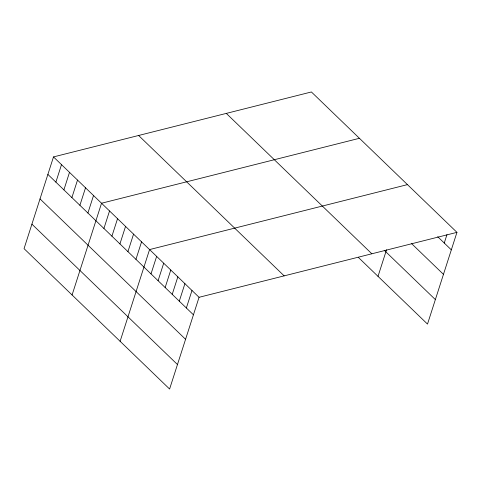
<?xml version="1.0" encoding="UTF-8"?>
<svg xmlns="http://www.w3.org/2000/svg" width="481" height="481" viewBox="0 0 481 481"><rect width="100%" height="100%" fill="white"/><g stroke="black" fill="none" stroke-linecap="round" stroke-linejoin="round"><path stroke-width="0.72" d="M53.499 156.914L24.05 248.647L169.601 389.033L199.056 297.3L456.95 232.353L311.399 91.967L53.499 156.914L199.056 297.3M55.886 182.137L61.508 164.634M63.895 189.863L69.511 172.354M71.897 197.583L77.519 180.074M79.906 205.303L85.522 187.8M87.909 213.023L93.53 195.52M72.084 294.973L101.533 203.241L359.433 138.294M103.92 228.469L109.542 210.961M111.923 236.189L117.544 218.687M119.931 243.909L125.547 226.407M127.934 251.629L133.556 234.127M135.943 259.355L141.558 241.847M120.112 341.306L149.567 249.573L407.461 184.62M151.016 273.893L156.638 256.391M158.087 280.712L163.702 263.209M165.157 287.53L170.773 270.027M172.222 294.348L177.844 276.846M179.293 301.172L184.914 283.664M186.363 307.99L191.985 290.482M378.012 276.353L386.55 249.753M444.258 243.037L446.957 234.638M456.95 232.353L427.501 324.086L358.267 257.311M437.698 236.706L451.328 249.861M411.652 243.669L443.464 274.356M384.277 250.312L435.365 299.591M226.292 113.396L371.843 253.788M138.606 135.48L284.157 275.872M47.884 174.417L193.434 314.808M40.019 198.912L185.57 339.303M31.914 224.152L177.465 364.538"/></g></svg>
